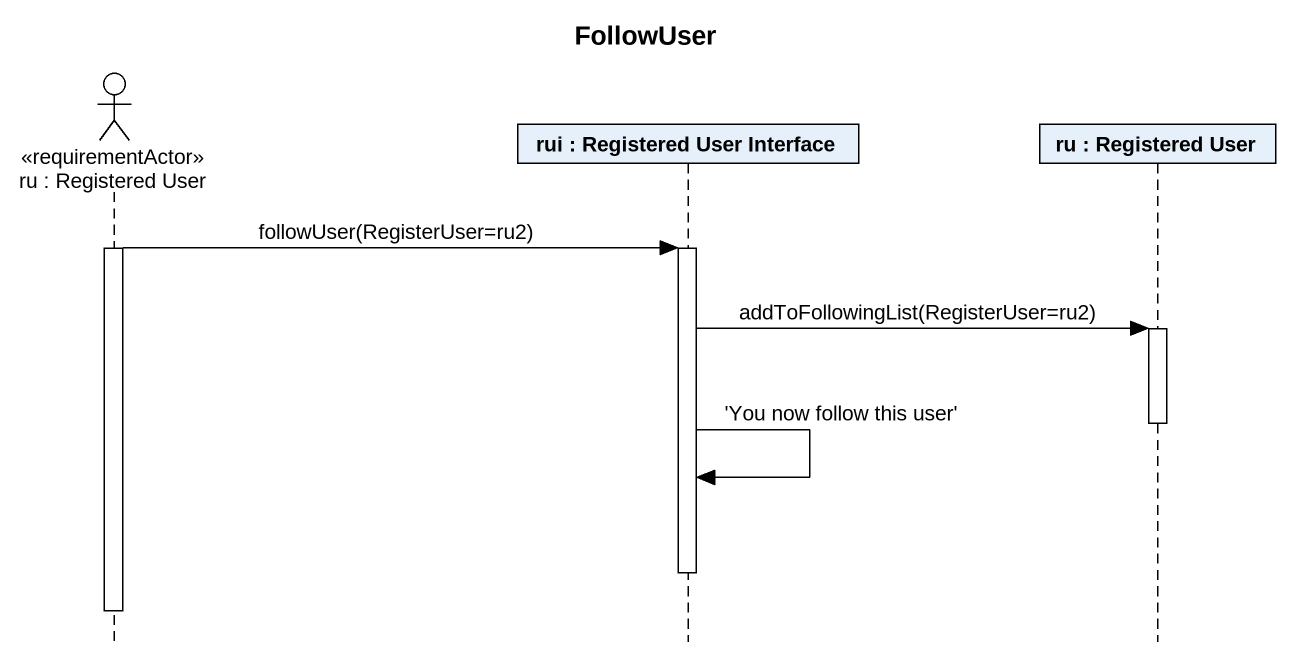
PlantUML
@startuml
title FollowUser
hide footbox
actor "ru : Registered User" as ru <<requirementActor>>
participant "rui : Registered User Interface" as rui
participant "ru : Registered User" as ru_2

activate ru
ru -> rui : followUser(RegisterUser=ru2)
activate rui
rui -> ru_2 : addToFollowingList(RegisterUser=ru2)
activate ru_2
deactivate ru_2
rui -> rui : 'You now follow this user'
deactivate rui
deactivate ru
@enduml
